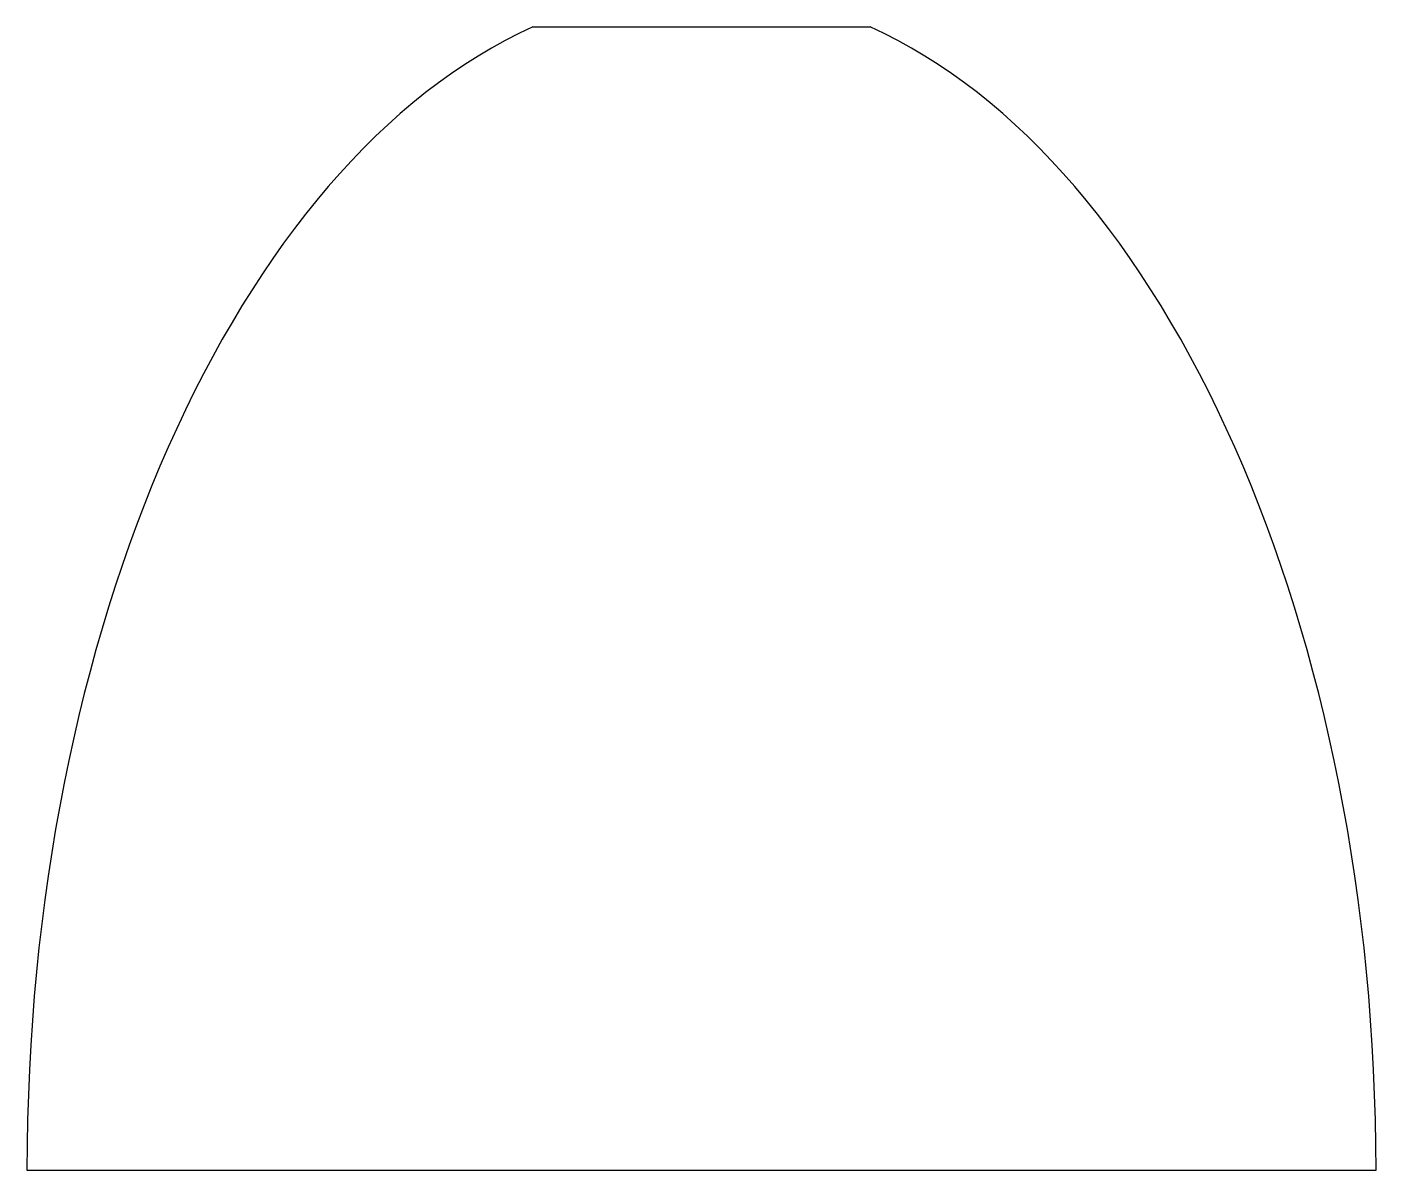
# Model space of a CAD drawing. Header units: inches. Extents: x -20 to 20, y 0 to 33.9.
import ezdxf

# ---------------------------------------------------------------- set-up
doc = ezdxf.new("R2010")
doc.units = ezdxf.units.IN
doc.header["$MEASUREMENT"] = 0

msp = doc.modelspace()

# ---------------------------------------------------------------- linework, layer by layer
for p, q in [((-5, 33.889), (5, 33.889)), ((-20, 0), (20, 0))]:
    msp.add_line(p, q)
for start_param, end_param in [(0.25268, 1.570796), (4.712389, 6.030505)]:
    msp.add_ellipse((0, 0), major_axis=(0, 35), ratio=0.571429, start_param=start_param, end_param=end_param)

doc.saveas('drawing.dxf')
